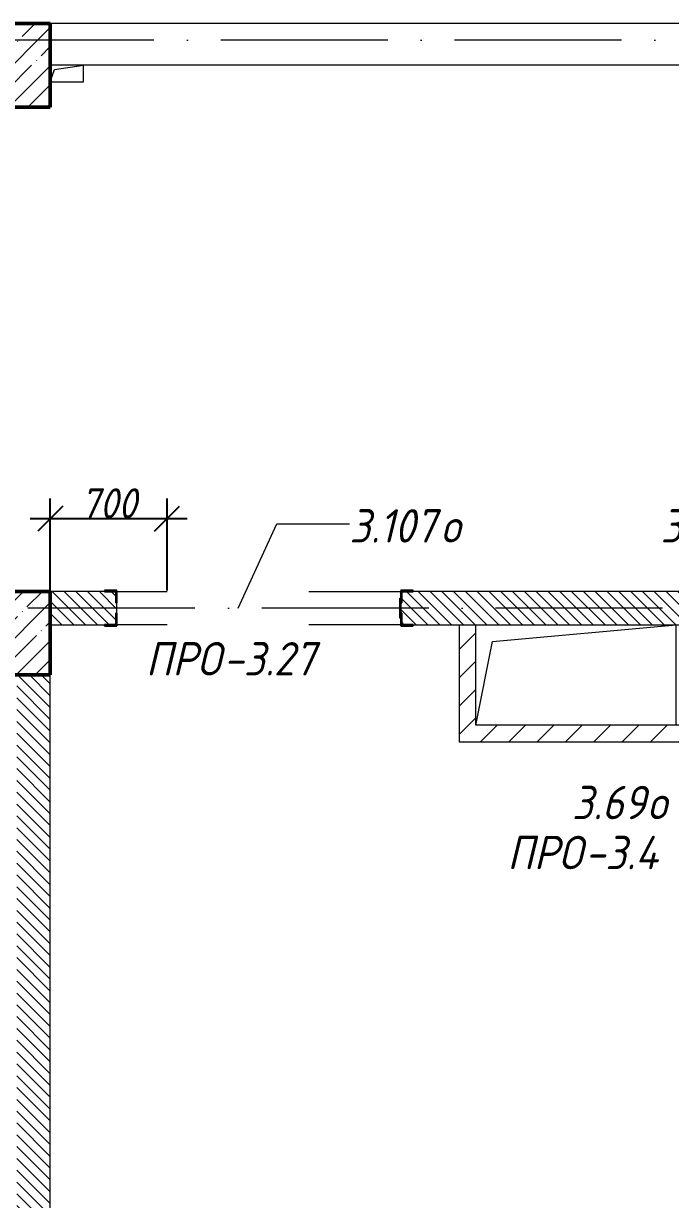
# Model space of a CAD drawing. Header units: millimetres. Extents: x -537608 to 253996, y -217170 to 186033.
# Drawn here: x -115995 to -112119, y 85625 to 92665 of the extents above; entities that cross this region are included whole.
import ezdxf

# ---------------------------------------------------------------- set-up
doc = ezdxf.new("R2010")
doc.units = ezdxf.units.MM
doc.linetypes.add('50_200_ШТРИХ_1Т_ш5_п1_п1_', pattern=[1400, 1000, -200, 0, -200])
for name, color, linetype, lineweight in [('A-____-____-DIMS', 7, 'Continuous', 9), ('A-GENM-____-IDEN', 7, 'Continuous', 9), ('A-GENM-____-MCUT', 7, 'Continuous', 25), ('A-GENM-____-OTLN', 7, 'Continuous', 9), ('A-GENM-____-OTLN-1', 7, 'Continuous', 25), ('A-GLAZ-____-IDEN', 7, 'Continuous', 9), ('A-WALL-____-MCUT-3', 7, 'Continuous', 9), ('A-WALL-____-OTLN', 7, 'Continuous', 9), ('A-WALL-____-PATT-1', 7, 'Continuous', 9), ('A-WALL-FNSH-MCUT-1', 7, 'Continuous', 9), ('I-WALL-____-OTLN', 7, 'Continuous', 9), ('S-COLS-____-MCUT', 7, 'Continuous', 50), ('S-COLS-____-OTLN', 7, 'Continuous', 9), ('S-GRID-____-OTLN-1', 7, '50_200_ШТРИХ_1Т_ш5_п1_п1_', 9)]:
    doc.layers.add(name, color=color, linetype=linetype, lineweight=lineweight)
doc.styles.add('ISOCPEUR_I_10', font='isocpeui.ttf', dxfattribs={"width": 0.9, "height": 180})
doc.styles.add('ISOCPEUR_I_9', font='isocpeui.ttf', dxfattribs={"width": 0.9, "height": 250})
doc.dimstyles.new('ISO-1_8_0_9К_СРЕДНИЙ_Кладочные_4', dxfattribs={"dimscale": 304.8, "dimtxt": 179.276612, "dimasz": 0.492126, "dimexe": 0.393701, "dimexo": 0, "dimgap": 0, "dimtad": 1, "dimdec": 3, "dimrnd": 0.001, "dimdsep": 46, "dimtxsty": 'ISOCPEUR_I_10', "dimblk1": 'OBLIQUE', "dimblk2": 'OBLIQUE', "dimsah": 1, "dimcen": 0.09, "dimdle": 0.393701, "dimazin": 0, "dimtfac": 1, "dimtdec": 4, "dimtix": 1, "dimtmove": 1, "dimatfit": 3, "dimfxl": 1, "dimtvp": 1, "dimtolj": 1, "dimtzin": 0, "dimarcsym": 2})
pattern_1 = [(135, (-178684.97, 83184.237), (-35.35534, -35.35534), [])]
pattern_2 = [(45, (-178684.97, 83184.24), (-84.85281, 84.85281), [])]

# ---------------------------------------------------------------- blocks, each defined once
blk = doc.blocks.new('BSC_Колонна _Прямоугольная - 500х500-V111-АР1_План отверстий 3 этажа в осях 1-64_А-ГГ')
at = {"layer": 'S-COLS-____-OTLN'}
h = blk.add_hatch(dxfattribs=at)
h.set_pattern_fill('FP_134', color=256, style=0, pattern_type=2)
h.set_pattern_definition([(45, (-62600, -5831.04), (-114.04925, 114.04925), []), (45, (-62485.95, -5831.04), (-114.04925, 114.04925), [201.613, -40.323, 3.353, -36.97])])
h.paths.add_polyline_path([(-250, -250), (250, -250), (250, 250), (-250, 250)], flags=0)
at = {"layer": 'S-COLS-____-MCUT'}
for p, q in [((250, 250), (-250, 250)), ((-250, 250), (-250, -250)), ((250, -250), (250, 250)), ((-250, -250), (250, -250))]:
    blk.add_line(p, q, dxfattribs=at)
blk = doc.blocks.new('BSC_Колонна _Прямоугольная - 500х500-V116-АР1_План отверстий 3 этажа в осях 1-64_А-ГГ')
at = {"layer": 'S-COLS-____-OTLN'}
h = blk.add_hatch(dxfattribs=at)
h.set_pattern_fill('FP_139', color=256, style=0, pattern_type=2)
h.set_pattern_definition([(45, (-62600, -9231.04), (-114.04925, 114.04925), []), (45, (-62485.95, -9231.04), (-114.04925, 114.04925), [201.613, -40.323, 3.353, -36.97])])
h.paths.add_polyline_path([(-250, -250), (250, -250), (250, 250), (-250, 250)], flags=0)
at = {"layer": 'S-COLS-____-MCUT'}
for p, q in [((250, 250), (-250, 250)), ((-250, 250), (-250, -250)), ((250, -250), (250, 250)), ((-250, -250), (250, -250))]:
    blk.add_line(p, q, dxfattribs=at)
blk = doc.blocks.new('Фахверк_СКБ_Уголок - 200_3960-28268576-АР1_План отверстий 3 этажа в осях 1-64_А-ГГ')
at = {"layer": 'A-GENM-____-MCUT'}
for p, q in [((200, 156), (125, 156)), ((125, 156), (125, 81)), ((131, 81), (131, 150)), ((131, 150), (200, 150)), ((200, 150), (200, 156)), ((125, 81), (131, 81)), ((131, 19), (125, 19)), ((125, 19), (125, -56)), ((131, -50), (131, 19)), ((125, -56), (200, -56)), ((200, -50), (131, -50)), ((200, -56), (200, -50))]:
    blk.add_line(p, q, dxfattribs=at)
blk = doc.blocks.new('154_Стойка_СКБ_Уголок - СМ-2480_200-28346303-АР1_План отверстий 3 этажа в осях 1-64_А-ГГ')
at = {"layer": 'A-GENM-____-MCUT'}
for p, q in [((125, 156), (125, 81)), ((200, 156), (125, 156)), ((131, 81), (131, 150)), ((131, 150), (200, 150)), ((200, 150), (200, 156)), ((125, 81), (131, 81)), ((131, 19), (125, 19)), ((125, 19), (125, -56)), ((131, -50), (131, 19)), ((125, -56), (200, -56)), ((200, -50), (131, -50)), ((200, -56), (200, -50))]:
    blk.add_line(p, q, dxfattribs=at)
blk = doc.blocks.new('Стойка_Влож_Полоса боковая - Полоса-28213942-АР1_План отверстий 3 этажа в осях 1-64_А-ГГ')
at = {"layer": 'A-GENM-____-OTLN'}
for p, q in [((-5, 60), (0, 60)), ((-5, -60), (-5, 60)), ((0, 31), (0, -31)), ((0, -60), (-5, -60))]:
    blk.add_line(p, q, dxfattribs=at)
blk = doc.blocks.new('AR_Отверстие прямоугольное _в плите_ - AR_Отверстие прямоугольное _в плите_-V181-АР1_План отверстий 3 этажа в осях 1-64_А-ГГ')
at = {"layer": 'A-GENM-____-OTLN'}
for p, q in [((-100, -50), (-75, 25)), ((-75, 25), (100, 50)), ((100, -50), (100, 50)), ((-100, -50), (100, -50))]:
    blk.add_line(p, q, dxfattribs=at)
blk = doc.blocks.new('AR_Отверстие прямоугольное _в плите_ - AR_Отверстие прямоугольное _в плите_-V205-АР1_План отверстий 3 этажа в осях 1-64_А-ГГ')
at = {"layer": 'A-GENM-____-OTLN'}
for p, q in [((-500, 200), (600, 300)), ((600, -300), (600, 300)), ((-600, -300), (-500, 200))]:
    blk.add_line(p, q, dxfattribs=at)
blk = doc.blocks.new('_Oblique')
at = {"color": 0, "linetype": 'ByBlock', "lineweight": -2}
blk.add_line((-0.5, -0.5), (0.5, 0.5), dxfattribs=at)
blk = doc.blocks.new('*D1228')
at = {"layer": 'A-____-____-DIMS', "color": 0, "lineweight": -2, "transparency": 16777216}
for p, q in [((-115835, 89265.3), (-115835, 89821.4)), ((-115135, 89271.3), (-115135, 89821.4)), ((-115955, 89701.4), (-115015, 89701.4))]:
    blk.add_line(p, q, dxfattribs=at)
at = {"layer": 'Defpoints', "color": 0, "transparency": 16777216}
for p in [(-115135, 89701.4), (-115135, 89271.3), (-115835, 89265.3)]:
    blk.add_point(p, dxfattribs=at)
at = {"layer": 'A-____-____-DIMS', "color": 0, "lineweight": -2, "transparency": 16777216, "xscale": 150, "yscale": 150, "zscale": 150, "rotation": 180}
blk.add_blockref('_Oblique', (-115835, 89701.4), dxfattribs=at)
at = {"layer": 'A-____-____-DIMS', "color": 0, "lineweight": -2, "transparency": 16777216, "xscale": 150, "yscale": 150, "zscale": 150}
blk.add_blockref('_Oblique', (-115135, 89701.4), dxfattribs=at)
at = {"layer": 'A-____-____-DIMS', "color": 0, "transparency": 16777216, "insert": (-115485, 89792.5), "char_height": 180, "width": 409.578, "attachment_point": 5, "style": 'ISOCPEUR_I_10'}
blk.add_mtext('\\A1;700', dxfattribs=at)

msp = doc.modelspace()

# ---------------------------------------------------------------- hatches: boundary and pattern name
at = {"layer": 'A-WALL-____-PATT-1'}
h = msp.add_hatch(dxfattribs=at)
h.set_pattern_fill('FP_6', color=256, style=0, pattern_type=2)
h.set_pattern_definition(pattern_1)
h.paths.add_polyline_path([(-110434.9702, 89065.2788), (-110334.9702, 89065.2788), (-110334.9702, 89265.2788), (-110434.9702, 89265.2788), (-110434.9702, 89071.1612)], flags=0)
h.paths.add_polyline_path([(-110934.9702, 89065.2788), (-110934.9702, 89265.2788), (-113728.9702, 89264.9259), (-113728.9702, 89196.2788), (-113734.9702, 89196.2788), (-113734.9702, 89134.2788), (-113728.9702, 89134.2788), (-113728.9702, 89065.2788), (-111535.0042, 89065.2788)], flags=0)
h.paths.add_polyline_path([(-115509.9702, 89065.2788), (-115440.9702, 89065.2788), (-115440.9702, 89134.2788), (-115434.9702, 89134.2788), (-115434.9702, 89196.2788), (-115440.9702, 89196.2788), (-115440.9702, 89265.2788), (-115834.9702, 89265.2788), (-115834.9702, 89065.2788)], flags=0)
h = msp.add_hatch(dxfattribs=at)
h.set_pattern_fill('FP_4', color=256, style=0, pattern_type=2)
h.set_pattern_definition(pattern_2)
h.paths.add_polyline_path([(-113284.9702, 88365.2788), (-113284.9702, 89065.2788), (-113384.9702, 89065.2788), (-113384.9702, 88365.2788)], flags=0)
h = msp.add_hatch(dxfattribs=at)
h.set_pattern_fill('FP_6', color=256, style=0, pattern_type=2)
h.set_pattern_definition(pattern_1)
h.paths.add_polyline_path([(-115834.9702, 81765.2788), (-115834.9702, 88765.2788), (-116034.9702, 88765.2788), (-116034.9702, 81765.2788), (-115953.6649, 81765.2788)], flags=0)
h = msp.add_hatch(dxfattribs=at)
h.set_pattern_fill('FP_4', color=256, style=0, pattern_type=2)
h.set_pattern_definition(pattern_2)
h.paths.add_polyline_path([(-113284.9702, 88365.2788), (-111834.9702, 88365.2788), (-111834.9702, 88368.2788), (-111787.9702, 88368.2788), (-111787.9702, 88462.2788), (-111834.9702, 88462.2788), (-111834.9702, 88465.2788), (-113284.9702, 88465.2788), (-113284.9702, 88368.2788)], flags=0)
h.paths.add_polyline_path([(-109834.9702, 88365.2788), (-109834.9702, 88465.2788), (-111334.9702, 88465.2788), (-111334.9702, 88365.2788)], flags=0)

# ---------------------------------------------------------------- linework, layer by layer
at = {"layer": 'A-GLAZ-____-IDEN'}
for p, q in [((-114709.9702, 89165.2788), (-114477.3272, 89670.2465)), ((-114477.3272, 89670.2465), (-114042.442, 89670.2465))]:
    msp.add_line(p, q, dxfattribs=at)
at = {"layer": 'A-WALL-____-MCUT-3'}
for p, q in [((-115509.9702, 89265.2788), (-115834.9702, 89265.2788)), ((-110934.9702, 89265.2788), (-113659.9702, 89265.2788)), ((-115434.9702, 89134.2788), (-115434.9702, 89196.2788)), ((-115834.9702, 89065.2788), (-115509.9702, 89065.2788)), ((-113659.9702, 89065.2788), (-110934.9702, 89065.2788)), ((-115834.9702, 81765.2788), (-115834.9702, 88765.2788))]:
    msp.add_line(p, q, dxfattribs=at)
at = {"layer": 'A-WALL-____-OTLN'}
for p, q in [((-110684.9702, 92665.2788), (-115834.9702, 92665.2788)), ((-110684.9702, 92415.2788), (-115834.9702, 92415.2788))]:
    msp.add_line(p, q, dxfattribs=at)
at = {"layer": 'A-WALL-FNSH-MCUT-1'}
for p, q in [((-113384.9702, 89065.2788), (-113384.9702, 88365.2788)), ((-113284.9702, 88465.2788), (-113284.9702, 89065.2788)), ((-111834.9702, 88465.2788), (-113284.9702, 88465.2788)), ((-113384.9702, 88365.2788), (-111834.9702, 88365.2788))]:
    msp.add_line(p, q, dxfattribs=at)
at = {"layer": 'I-WALL-____-OTLN'}
for p, q in [((-115434.9702, 89265.2788), (-115134.9702, 89265.2788)), ((-114284.9702, 89265.2788), (-113734.9702, 89265.2788)), ((-115134.9702, 89065.2788), (-115434.9702, 89065.2788)), ((-113734.9702, 89065.2788), (-114284.9702, 89065.2788))]:
    msp.add_line(p, q, dxfattribs=at)
at = {"layer": 'S-GRID-____-OTLN-1'}
for p, q in [((-74610.5636, 92565.2788), (-183114.8259, 92565.2788)), ((-88366.1829, 89165.2788), (-183353.7404, 89165.2788))]:
    msp.add_line(p, q, dxfattribs=at)

# ---------------------------------------------------------------- block references
at = {"layer": 'A-GENM-____-OTLN'}
for name, p in [('AR_Отверстие прямоугольное _в плите_ - AR_Отверстие прямоугольное _в плите_-V181-АР1_План отверстий 3 этажа в осях 1-64_А-ГГ', (-115734.9702, 92365.2788)), ('Стойка_Влож_Полоса боковая - Полоса-28213942-АР1_План отверстий 3 этажа в осях 1-64_А-ГГ', (-113734.9702, 89165.2788)), ('AR_Отверстие прямоугольное _в плите_ - AR_Отверстие прямоугольное _в плите_-V205-АР1_План отверстий 3 этажа в осях 1-64_А-ГГ', (-112684.9702, 88765.2788))]:
    msp.add_blockref(name, p, dxfattribs=at)
at = {"layer": 'A-GENM-____-OTLN-1', "rotation": 180}
msp.add_blockref('Фахверк_СКБ_Уголок - 200_3960-28268576-АР1_План отверстий 3 этажа в осях 1-64_А-ГГ', (-115309.9702, 89215.2788), dxfattribs=at)
at = {"layer": 'A-GENM-____-OTLN-1'}
msp.add_blockref('154_Стойка_СКБ_Уголок - СМ-2480_200-28346303-АР1_План отверстий 3 этажа в осях 1-64_А-ГГ', (-113859.9702, 89115.2788), dxfattribs=at)
at = {"layer": 'S-COLS-____-OTLN'}
for name, p in [('BSC_Колонна _Прямоугольная - 500х500-V116-АР1_План отверстий 3 этажа в осях 1-64_А-ГГ', (-116084.9702, 92415.2788)), ('BSC_Колонна _Прямоугольная - 500х500-V111-АР1_План отверстий 3 этажа в осях 1-64_А-ГГ', (-116084.9702, 89015.2788))]:
    msp.add_blockref(name, p, dxfattribs=at)

# ---------------------------------------------------------------- texts
at = {"layer": 'A-GENM-____-IDEN', "char_height": 200, "attachment_point": 1, "style": 'ISOCPEUR_I_9'}
for s, insert, width in [('ПРО', (-115262.1589, 88962.091), 562.784625), ('-3.27', (-114797.8152, 88962.091), 707.088375), ('ПРО', (-113096.9007, 87801.9339), 562.784625), ('-3.4', (-112632.5569, 87801.9339), 577.215)]:
    msp.add_mtext(s, dxfattribs=dict(at, insert=insert, width=width))
at = {"layer": 'A-GLAZ-____-IDEN', "char_height": 200, "attachment_point": 1, "style": 'ISOCPEUR_I_9'}
for s, insert, width in [('3.107', (-114042.442, 89757.8611), 663.79725), ('\\fISOCPEUR|b0|i1|c204|p34|;\\W.9;о', (-113494.7545, 89757.8611), 158.734125), ('3.81', (-112178.4706, 89757.8611), 505.063125), ('3.69', (-112709.7986, 88101.4431), 548.35425), ('\\fISOCPEUR|b0|i1|c204|p34|;\\W.9;о', (-112257.3611, 88101.4431), 158.734125)]:
    msp.add_mtext(s, dxfattribs=dict(at, insert=insert, width=width))

# ---------------------------------------------------------------- dimensions: what is measured, and where the dimension line sits
at = {"layer": 'A-____-____-DIMS'}
dim = msp.add_linear_dim(base=(-115134.9702, 89701.3736), p1=(-115834.9702, 89265.2788), p2=(-115134.9702, 89271.2788), dimstyle='ISO-1_8_0_9К_СРЕДНИЙ_Кладочные_4', override={"dimpost": '<>', "dimfxl": 700.025714}, dxfattribs=at)
dim.commit()
dim.dimension.update_dxf_attribs({"geometry": '*D1228', "text_midpoint": (-115484.9702, 89792.5327)})

doc.saveas('drawing.dxf')
